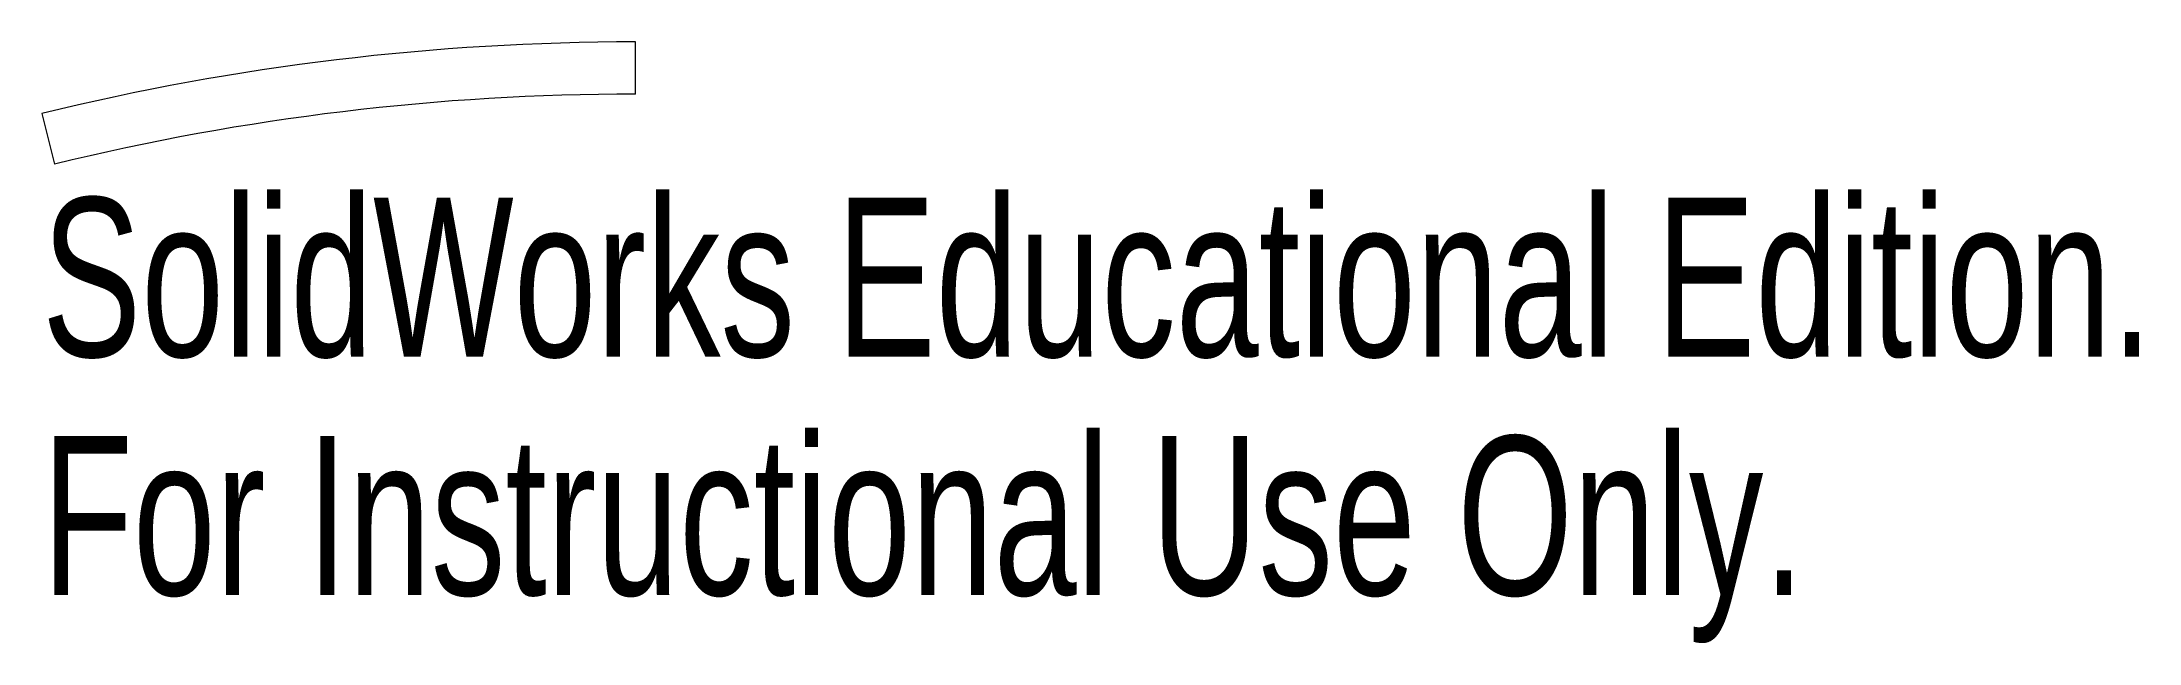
# Model space of a CAD drawing. Header units: inches. Extents: x -0.71 to 1.8, y 2.27 to 2.99.
import ezdxf

# ---------------------------------------------------------------- set-up
doc = ezdxf.new("R2010")
doc.units = ezdxf.units.IN
doc.header["$MEASUREMENT"] = 0
doc.styles.add('SLDTEXTSTYLE0', font='TXT', dxfattribs={"width": 0.7})

msp = doc.modelspace()

# ---------------------------------------------------------------- linework, layer by layer
at = {"color": 7, "linetype": 'Continuous', "lineweight": 15}
for p, q in [((0, 2.923), (0, 2.9855)), ((-0.7098, 2.8999), (-0.695, 2.8392))]:
    msp.add_line(p, q, dxfattribs=at)
for radius in [2.9855, 2.923]:
    msp.add_arc((0, 0), radius, 90, 103.7542, dxfattribs=at)

# ---------------------------------------------------------------- texts
at = {"color": 7, "linetype": 'Continuous', "char_height": 0.1903, "attachment_point": 1, "style": 'SLDTEXTSTYLE0'}
for s, insert in [('SolidWorks Educational Edition.', (-0.7098, 2.799)), ('For Instructional Use Only.', (-0.7098, 2.5136))]:
    msp.add_mtext(s, dxfattribs=dict(at, insert=insert))

doc.saveas('drawing.dxf')
